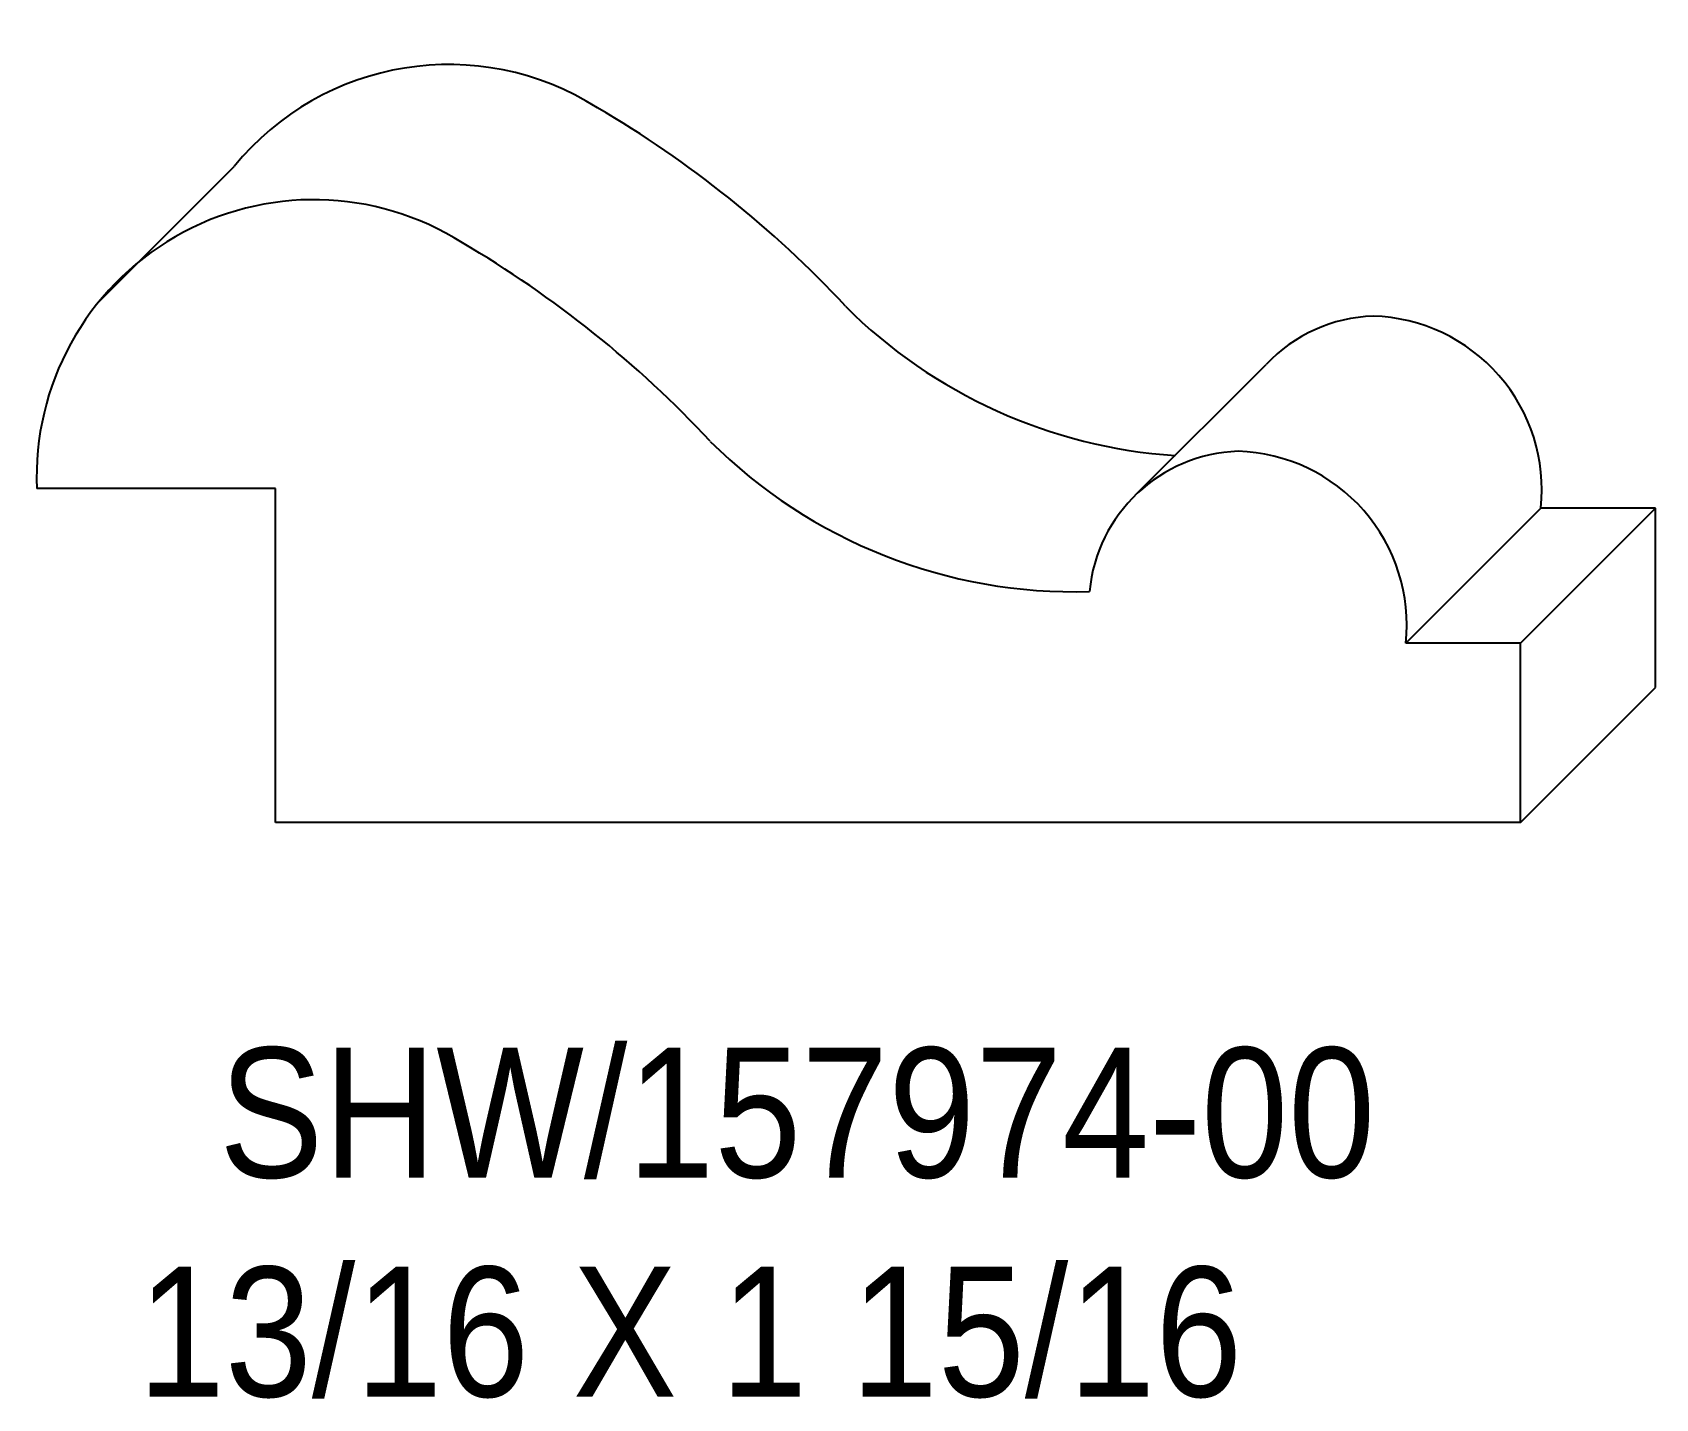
# Model space of a CAD drawing. Extents: x 93.65 to 95.78, y 158.01 to 159.8.
import ezdxf

# ---------------------------------------------------------------- set-up
doc = ezdxf.new("R2010")
doc.units = 0
doc.header["$LTSCALE"] = 5
doc.layers.add('PROFILE', color=7, linetype='CONTINUOUS')
doc.styles.add('TXT', font='TXT', dxfattribs={"height": 3.5})

msp = doc.modelspace()

# ---------------------------------------------------------------- linework, layer by layer
at = {"layer": 'PROFILE', "color": 1, "linetype": 'CONTINUOUS'}
for p, q in [((93.7395, 159.4436), (93.9163, 159.6203)), ((95.0976, 159.193), (95.2661, 159.3614)), ((93.9706, 159.1991), (93.6583, 159.1991)), ((93.9706, 158.7622), (93.9706, 159.1991)), ((95.4487, 158.997), (95.6254, 159.1737)), ((95.5987, 158.997), (95.7755, 159.1737)), ((95.7755, 159.1737), (95.6254, 159.1737)), ((95.7755, 158.9389), (95.7755, 159.1737)), ((95.5987, 158.997), (95.4487, 158.997)), ((95.5987, 158.7622), (95.5987, 158.997)), ((95.5987, 158.7622), (95.7755, 158.9389)), ((95.5987, 158.7622), (93.9706, 158.7622))]:
    msp.add_line(p, q, dxfattribs=at)
for centre, major_axis, start_param, end_param in [((94.1972, 159.3913), (0.3625, 0), 1.004633, 2.457702), ((93.667, 158.4595), (0, 1.4343), -0.820316, -0.529702), ((94.0205, 159.2145), (0.3625, 0), 1.004633, -3.098948), ((93.4902, 158.2828), (1.4343, 0), 0.75048, 1.041095), ((95.1915, 159.9143), (0, 0.6734), -3.925843, -3.207717), ((95.4129, 159.2229), (0, 0.2019), 0.033166, 0.814432), ((95.3996, 159.1977), (0.2271, 0), -0.105569, 1.541733), ((95.0148, 159.7376), (0, 0.6734), -3.925843, -3.11145), ((95.2362, 159.0461), (0.2019, 0), 1.603963, 3.050358), ((95.2229, 159.0209), (0, 0.2271), -1.676365, -0.029063)]:
    msp.add_ellipse(centre, major_axis=major_axis, ratio=1, start_param=start_param, end_param=end_param, dxfattribs=at)

# ---------------------------------------------------------------- texts
at = {"layer": 'PROFILE', "color": 1, "linetype": 'CONTINUOUS', "style": 'TXT', "width": 0.9}
for s, p in [('SHW/157974-00', (93.8966, 158.298)), ('13/16 X 1 15/16', (93.7905, 158.0113))]:
    msp.add_text(s, height=0.169956, dxfattribs=at).set_placement(p)

doc.saveas('drawing.dxf')
